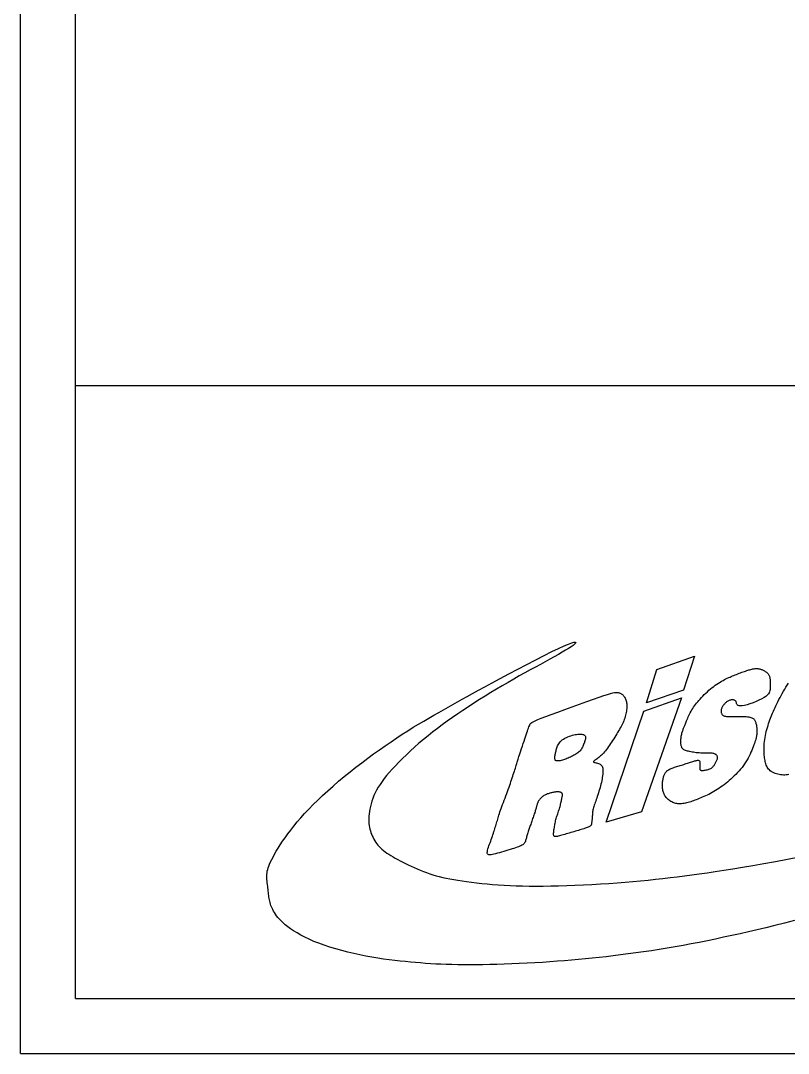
# Model space of a CAD drawing. Extents: x 889 to 1176, y 251 to 455.
# Drawn here: x 889.07 to 906.59, y 251.2 to 274.77 of the extents above; entities that cross this region are included whole.
import ezdxf

# ---------------------------------------------------------------- set-up
doc = ezdxf.new("R2010")
doc.units = 0
doc.layers.add('圖框層', color=7, linetype='CONTINUOUS')
doc.layers.add('輪廓線層', color=7, linetype='CONTINUOUS')

msp = doc.modelspace()

# ---------------------------------------------------------------- linework, layer by layer
at = {"layer": '圖框層', "color": 7}
for p, q in [((889.071, 251.195), (889.071, 455.164)), ((890.321, 252.445), (890.321, 453.914)), ((890.321, 266.445), (1174.821, 266.445)), ((890.321, 252.445), (1174.821, 252.445)), ((889.071, 251.195), (1176.071, 251.195))]:
    msp.add_line(p, q, dxfattribs=at)
at = {"layer": '輪廓線層', "color": 1}
msp.add_lwpolyline([(906.731, 254.226), (906.502, 254.168), (906.285, 254.114), (906.076, 254.063), (905.876, 254.016), (905.681, 253.97), (905.489, 253.927), (905.3, 253.885), (905.113, 253.844), (904.927, 253.804), (904.742, 253.766), (904.559, 253.729), (904.375, 253.694), (904.193, 253.66), (904.01, 253.627), (903.827, 253.596), (903.645, 253.567), (903.464, 253.539), (903.284, 253.512), (903.107, 253.487), (902.933, 253.464), (902.761, 253.441), (902.594, 253.421), (902.431, 253.401), (902.272, 253.383), (902.115, 253.366), (901.958, 253.35), (901.802, 253.335), (901.644, 253.321), (901.483, 253.308), (901.319, 253.296), (901.15, 253.284), (900.978, 253.273), (900.803, 253.262), (900.627, 253.253), (900.451, 253.244), (900.277, 253.237), (900.105, 253.23), (899.938, 253.225), (899.776, 253.221), (899.619, 253.218), (899.468, 253.216), (899.322, 253.215), (899.18, 253.215), (899.044, 253.217), (898.912, 253.22), (898.785, 253.223), (898.663, 253.228), (898.544, 253.234), (898.428, 253.241), (898.313, 253.249), (898.199, 253.258), (898.085, 253.268), (897.969, 253.278), (897.852, 253.29), (897.731, 253.303), (897.607, 253.317), (897.481, 253.332), (897.352, 253.349), (897.22, 253.369), (897.087, 253.39), (896.951, 253.414), (896.814, 253.442), (896.675, 253.472), (896.536, 253.505), (896.398, 253.541), (896.262, 253.579), (896.129, 253.62), (896.001, 253.662), (895.879, 253.707), (895.763, 253.752), (895.655, 253.799), (895.555, 253.847), (895.463, 253.895), (895.378, 253.944), (895.301, 253.992), (895.23, 254.04), (895.167, 254.086), (895.11, 254.132), (895.059, 254.175), (895.014, 254.218), (894.975, 254.258), (894.941, 254.298), (894.91, 254.336), (894.884, 254.372), (894.861, 254.408), (894.841, 254.443), (894.823, 254.476), (894.807, 254.509), (894.794, 254.542), (894.782, 254.574), (894.771, 254.605), (894.762, 254.637), (894.755, 254.668), (894.748, 254.7), (894.742, 254.732), (894.737, 254.764), (894.733, 254.797), (894.729, 254.83), (894.725, 254.864), (894.722, 254.899), (894.718, 254.934), (894.713, 254.971), (894.709, 255.008), (894.704, 255.047), (894.699, 255.085), (894.695, 255.124), (894.692, 255.163), (894.69, 255.202), (894.689, 255.241), (894.691, 255.279), (894.694, 255.316), (894.7, 255.353), (894.708, 255.391), (894.72, 255.431), (894.735, 255.472), (894.753, 255.517), (894.775, 255.565), (894.801, 255.618), (894.831, 255.677), (894.866, 255.74), (894.905, 255.808), (894.948, 255.88), (894.996, 255.956), (895.049, 256.036), (895.106, 256.119), (895.167, 256.204), (895.234, 256.293), (895.305, 256.384), (895.382, 256.478), (895.464, 256.573), (895.552, 256.671), (895.645, 256.771), (895.744, 256.874), (895.85, 256.978), (895.962, 257.084), (896.079, 257.191), (896.202, 257.299), (896.328, 257.407), (896.457, 257.514), (896.589, 257.621), (896.723, 257.727), (896.857, 257.831), (896.991, 257.932), (897.125, 258.031), (897.259, 258.127), (897.391, 258.22), (897.523, 258.31), (897.652, 258.397), (897.78, 258.481), (897.906, 258.562), (898.029, 258.639), (898.15, 258.712), (898.269, 258.783), (898.385, 258.851), (898.499, 258.917), (898.611, 258.981), (898.72, 259.042), (898.827, 259.102), (898.932, 259.161), (899.037, 259.22), (899.146, 259.28), (899.26, 259.343), (899.383, 259.411), (899.518, 259.484), (899.667, 259.565), (899.833, 259.655), (900.016, 259.754), (900.214, 259.859), (900.419, 259.968), (900.626, 260.077), (900.828, 260.182), (901.02, 260.28), (901.195, 260.368), (901.348, 260.441), (901.473, 260.498), (901.572, 260.54), (901.646, 260.566), (901.698, 260.58), (901.728, 260.583), (901.74, 260.576), (901.734, 260.56), (901.713, 260.538), (901.679, 260.51), (901.633, 260.478), (901.575, 260.44), (901.507, 260.399), (901.429, 260.353), (901.343, 260.304), (901.25, 260.251), (901.149, 260.196), (901.043, 260.138), (900.932, 260.077), (900.817, 260.014), (900.697, 259.949), (900.575, 259.881), (900.449, 259.811), (900.322, 259.739), (900.193, 259.665), (900.063, 259.589), (899.933, 259.511), (899.802, 259.432), (899.672, 259.352), (899.543, 259.271), (899.415, 259.189), (899.289, 259.107), (899.165, 259.025), (899.044, 258.944), (898.925, 258.862), (898.808, 258.78), (898.694, 258.698), (898.583, 258.616), (898.474, 258.533), (898.367, 258.448), (898.262, 258.363), (898.16, 258.276), (898.061, 258.189), (897.965, 258.101), (897.873, 258.014), (897.785, 257.928), (897.701, 257.844), (897.623, 257.763), (897.551, 257.684), (897.484, 257.609), (897.423, 257.537), (897.368, 257.468), (897.318, 257.4), (897.272, 257.335), (897.232, 257.271), (897.195, 257.207), (897.163, 257.144), (897.134, 257.08), (897.109, 257.017), (897.087, 256.954), (897.068, 256.892), (897.053, 256.832), (897.04, 256.773), (897.03, 256.717), (897.023, 256.663), (897.018, 256.613), (897.015, 256.566), (897.015, 256.52), (897.017, 256.477), (897.02, 256.435), (897.026, 256.395), (897.033, 256.355), (897.042, 256.315), (897.053, 256.276), (897.065, 256.236), (897.079, 256.197), (897.095, 256.158), (897.112, 256.12), (897.131, 256.083), (897.151, 256.046), (897.174, 256.012), (897.198, 255.978), (897.224, 255.946), (897.253, 255.915), (897.283, 255.885), (897.316, 255.855), (897.351, 255.827), (897.389, 255.798), (897.43, 255.769), (897.473, 255.74), (897.52, 255.711), (897.569, 255.682), (897.621, 255.653), (897.675, 255.623), (897.732, 255.593), (897.792, 255.562), (897.853, 255.532), (897.917, 255.5), (897.984, 255.469), (898.051, 255.438), (898.12, 255.407), (898.191, 255.377), (898.262, 255.348), (898.334, 255.321), (898.406, 255.295), (898.478, 255.272), (898.551, 255.251), (898.625, 255.231), (898.702, 255.212), (898.782, 255.195), (898.865, 255.178), (898.953, 255.163), (899.046, 255.147), (899.145, 255.132), (899.249, 255.117), (899.359, 255.103), (899.473, 255.089), (899.592, 255.076), (899.715, 255.064), (899.842, 255.053), (899.971, 255.043), (900.104, 255.035), (900.241, 255.028), (900.381, 255.022), (900.527, 255.018), (900.678, 255.015), (900.834, 255.014), (900.998, 255.015), (901.169, 255.017), (901.347, 255.021), (901.532, 255.026), (901.721, 255.033), (901.914, 255.042), (902.108, 255.052), (902.301, 255.063), (902.493, 255.075), (902.681, 255.089), (902.864, 255.103), (903.043, 255.119), (903.217, 255.135), (903.389, 255.153), (903.558, 255.171), (903.725, 255.19), (903.89, 255.209), (904.055, 255.229), (904.22, 255.249), (904.387, 255.271), (904.559, 255.294), (904.736, 255.318), (904.921, 255.345), (905.117, 255.375), (905.324, 255.408), (905.546, 255.445), (905.783, 255.485), (906.034, 255.53), (906.297, 255.578), (906.569, 255.63), (906.848, 255.685)], dxfattribs=at)
at = {"layer": '輪廓線層', "color": 116}
for points in [[(903.588, 259.958), (904.448, 260.261), (904.194, 259.489), (903.353, 259.196)], [(905.119, 259.157), (905.108, 259.143), (905.099, 259.13), (905.09, 259.116), (905.082, 259.102), (905.075, 259.089), (905.069, 259.075), (905.064, 259.061), (905.06, 259.048), (905.057, 259.034), (905.056, 259.021), (905.055, 259.008), (905.056, 258.995), (905.058, 258.983), (905.061, 258.971), (905.065, 258.959), (905.07, 258.948), (905.076, 258.937), (905.083, 258.927), (905.092, 258.918), (905.104, 258.91), (905.118, 258.903), (905.136, 258.897), (905.157, 258.892), (905.182, 258.888), (905.212, 258.886), (905.246, 258.885), (905.283, 258.885), (905.323, 258.886), (905.363, 258.887), (905.405, 258.888), (905.446, 258.889), (905.487, 258.889), (905.526, 258.889), (905.563, 258.888), (905.598, 258.886), (905.631, 258.884), (905.662, 258.88), (905.69, 258.876), (905.715, 258.871), (905.737, 258.865), (905.757, 258.858), (905.774, 258.85), (905.788, 258.841), (905.8, 258.831), (905.811, 258.82), (905.82, 258.808), (905.827, 258.794), (905.834, 258.779), (905.841, 258.763), (905.847, 258.746), (905.852, 258.728), (905.857, 258.71), (905.861, 258.69), (905.864, 258.671), (905.867, 258.651), (905.869, 258.632), (905.871, 258.612), (905.872, 258.594), (905.873, 258.575), (905.873, 258.557), (905.872, 258.54), (905.872, 258.524), (905.871, 258.509), (905.87, 258.495), (905.87, 258.482), (905.869, 258.47), (905.867, 258.457), (905.865, 258.443), (905.862, 258.428), (905.858, 258.411), (905.853, 258.391), (905.847, 258.367), (905.838, 258.339), (905.828, 258.308), (905.817, 258.273), (905.804, 258.236), (905.789, 258.196), (905.773, 258.155), (905.756, 258.112), (905.737, 258.069), (905.716, 258.025), (905.695, 257.981), (905.672, 257.938), (905.647, 257.894), (905.621, 257.851), (905.593, 257.808), (905.564, 257.765), (905.533, 257.724), (905.5, 257.683), (905.466, 257.643), (905.43, 257.604), (905.394, 257.565), (905.357, 257.528), (905.318, 257.492), (905.28, 257.457), (905.241, 257.423), (905.202, 257.39), (905.162, 257.358), (905.123, 257.327), (905.084, 257.298), (905.044, 257.27), (905.005, 257.243), (904.966, 257.217), (904.927, 257.193), (904.888, 257.17), (904.849, 257.148), (904.811, 257.128), (904.773, 257.109), (904.735, 257.09), (904.698, 257.073), (904.661, 257.056), (904.626, 257.041), (904.591, 257.026), (904.557, 257.011), (904.523, 256.998), (904.49, 256.985), (904.457, 256.973), (904.425, 256.961), (904.394, 256.95), (904.363, 256.94), (904.332, 256.93), (904.301, 256.921), (904.27, 256.913), (904.241, 256.906), (904.211, 256.9), (904.182, 256.896), (904.154, 256.893), (904.126, 256.891), (904.099, 256.892), (904.072, 256.894), (904.047, 256.897), (904.022, 256.902), (903.997, 256.909), (903.974, 256.917), (903.951, 256.926), (903.929, 256.937), (903.907, 256.949), (903.887, 256.962), (903.867, 256.976), (903.849, 256.991), (903.831, 257.006), (903.815, 257.023), (903.8, 257.04), (903.787, 257.057), (903.774, 257.076), (903.763, 257.094), (903.754, 257.113), (903.746, 257.133), (903.739, 257.154), (903.733, 257.175), (903.728, 257.197), (903.724, 257.22), (903.721, 257.244), (903.719, 257.269), (903.719, 257.294), (903.718, 257.319), (903.719, 257.343), (903.72, 257.368), (903.722, 257.392), (903.725, 257.414), (903.727, 257.436), (903.731, 257.457), (903.735, 257.476), (903.739, 257.495), (903.744, 257.512), (903.75, 257.529), (903.756, 257.546), (903.762, 257.561), (903.769, 257.576), (903.777, 257.59), (903.786, 257.604), (903.796, 257.618), (903.808, 257.63), (903.821, 257.643), (903.836, 257.655), (903.852, 257.666), (903.871, 257.677), (903.892, 257.688), (903.914, 257.698), (903.938, 257.707), (903.963, 257.717), (903.989, 257.726), (904.015, 257.735), (904.042, 257.744), (904.069, 257.753), (904.097, 257.761), (904.124, 257.769), (904.151, 257.778), (904.179, 257.786), (904.206, 257.794), (904.233, 257.803), (904.259, 257.811), (904.286, 257.819), (904.312, 257.828), (904.337, 257.836), (904.361, 257.844), (904.385, 257.852), (904.408, 257.859), (904.43, 257.866), (904.451, 257.872), (904.471, 257.877), (904.489, 257.881), (904.505, 257.884), (904.521, 257.886), (904.534, 257.886), (904.545, 257.883), (904.555, 257.879), (904.562, 257.871), (904.567, 257.861), (904.571, 257.849), (904.573, 257.835), (904.573, 257.82), (904.573, 257.804), (904.571, 257.787), (904.57, 257.771), (904.569, 257.756), (904.568, 257.741), (904.567, 257.728), (904.567, 257.716), (904.568, 257.705), (904.569, 257.695), (904.571, 257.686), (904.574, 257.678), (904.578, 257.672), (904.582, 257.666), (904.588, 257.662), (904.594, 257.658), (904.603, 257.656), (904.613, 257.654), (904.624, 257.654), (904.638, 257.654), (904.654, 257.656), (904.672, 257.658), (904.693, 257.661), (904.714, 257.665), (904.736, 257.671), (904.758, 257.677), (904.779, 257.684), (904.8, 257.692), (904.818, 257.701), (904.835, 257.71), (904.85, 257.721), (904.863, 257.732), (904.874, 257.745), (904.885, 257.757), (904.895, 257.771), (904.904, 257.784), (904.913, 257.799), (904.922, 257.813), (904.931, 257.828), (904.939, 257.843), (904.947, 257.858), (904.954, 257.873), (904.961, 257.888), (904.966, 257.903), (904.97, 257.916), (904.972, 257.93), (904.973, 257.943), (904.973, 257.955), (904.971, 257.967), (904.968, 257.978), (904.963, 257.988), (904.957, 257.997), (904.95, 258.006), (904.941, 258.015), (904.931, 258.022), (904.919, 258.029), (904.906, 258.035), (904.89, 258.04), (904.873, 258.044), (904.853, 258.047), (904.832, 258.049), (904.807, 258.05), (904.781, 258.051), (904.753, 258.051), (904.723, 258.05), (904.692, 258.05), (904.659, 258.05), (904.626, 258.05), (904.592, 258.052), (904.558, 258.054), (904.524, 258.056), (904.49, 258.06), (904.457, 258.064), (904.425, 258.069), (904.394, 258.074), (904.364, 258.079), (904.336, 258.085), (904.31, 258.091), (904.286, 258.097), (904.264, 258.103), (904.244, 258.11), (904.226, 258.118), (904.209, 258.126), (904.195, 258.136), (904.183, 258.146), (904.172, 258.158), (904.163, 258.172), (904.156, 258.186), (904.151, 258.202), (904.146, 258.218), (904.143, 258.237), (904.14, 258.256), (904.139, 258.276), (904.138, 258.298), (904.138, 258.321), (904.139, 258.344), (904.14, 258.368), (904.142, 258.392), (904.144, 258.415), (904.148, 258.439), (904.152, 258.462), (904.156, 258.484), (904.162, 258.505), (904.168, 258.526), (904.174, 258.545), (904.18, 258.564), (904.187, 258.582), (904.193, 258.6), (904.2, 258.617), (904.206, 258.634), (904.213, 258.65), (904.219, 258.667), (904.226, 258.684), (904.233, 258.702), (904.241, 258.721), (904.25, 258.742), (904.259, 258.765), (904.269, 258.791), (904.281, 258.818), (904.293, 258.848), (904.307, 258.878), (904.321, 258.909), (904.337, 258.941), (904.353, 258.973), (904.37, 259.005), (904.389, 259.036), (904.408, 259.066), (904.428, 259.097), (904.45, 259.127), (904.472, 259.157), (904.496, 259.188), (904.522, 259.219), (904.549, 259.251), (904.578, 259.284), (904.608, 259.318), (904.64, 259.352), (904.673, 259.386), (904.707, 259.42), (904.742, 259.453), (904.777, 259.486), (904.814, 259.517), (904.85, 259.547), (904.887, 259.575), (904.924, 259.602), (904.961, 259.627), (904.997, 259.65), (905.033, 259.672), (905.068, 259.693), (905.102, 259.712), (905.135, 259.73), (905.167, 259.746), (905.198, 259.761), (905.229, 259.775), (905.259, 259.788), (905.289, 259.801), (905.319, 259.813), (905.349, 259.825), (905.379, 259.838), (905.41, 259.849), (905.44, 259.861), (905.47, 259.873), (905.5, 259.884), (905.53, 259.895), (905.559, 259.905), (905.587, 259.915), (905.614, 259.924), (905.64, 259.933), (905.666, 259.941), (905.69, 259.948), (905.713, 259.955), (905.735, 259.961), (905.756, 259.966), (905.776, 259.971), (905.795, 259.974), (905.813, 259.977), (905.83, 259.979), (905.847, 259.98), (905.862, 259.981), (905.878, 259.98), (905.893, 259.979), (905.908, 259.977), (905.923, 259.975), (905.938, 259.971), (905.953, 259.967), (905.969, 259.962), (905.984, 259.956), (905.999, 259.95), (906.015, 259.943), (906.03, 259.935), (906.045, 259.926), (906.061, 259.916), (906.076, 259.906), (906.09, 259.895), (906.104, 259.884), (906.116, 259.872), (906.128, 259.86), (906.138, 259.847), (906.146, 259.833), (906.154, 259.819), (906.159, 259.805), (906.164, 259.79), (906.168, 259.773), (906.171, 259.756), (906.173, 259.738), (906.175, 259.718), (906.176, 259.697), (906.177, 259.675), (906.178, 259.653), (906.178, 259.629), (906.178, 259.604), (906.177, 259.58), (906.176, 259.554), (906.175, 259.529), (906.173, 259.504), (906.169, 259.479), (906.162, 259.453), (906.151, 259.427), (906.134, 259.401), (906.11, 259.374), (906.077, 259.346), (906.035, 259.317), (905.982, 259.287), (905.92, 259.258), (905.854, 259.228), (905.784, 259.201), (905.715, 259.177), (905.649, 259.156), (905.589, 259.14), (905.538, 259.13), (905.497, 259.126), (905.467, 259.128), (905.445, 259.134), (905.43, 259.144), (905.42, 259.157), (905.414, 259.171), (905.41, 259.186), (905.407, 259.2), (905.402, 259.213), (905.396, 259.225), (905.389, 259.235), (905.381, 259.243), (905.372, 259.251), (905.362, 259.256), (905.351, 259.261), (905.339, 259.264), (905.327, 259.266), (905.313, 259.267), (905.299, 259.267), (905.284, 259.265), (905.269, 259.262), (905.254, 259.258), (905.239, 259.252), (905.224, 259.246), (905.209, 259.237), (905.195, 259.228), (905.181, 259.218), (905.168, 259.207), (905.154, 259.195), (905.142, 259.183), (905.13, 259.17)], [(902.314, 257.784), (902.328, 257.77), (902.339, 257.752), (902.348, 257.732), (902.354, 257.71), (902.357, 257.685), (902.359, 257.659), (902.359, 257.63), (902.357, 257.599), (902.354, 257.567), (902.35, 257.533), (902.345, 257.497), (902.339, 257.46), (902.332, 257.422), (902.323, 257.383), (902.314, 257.343), (902.304, 257.303), (902.293, 257.262), (902.281, 257.221), (902.269, 257.181), (902.256, 257.14), (902.243, 257.101), (902.23, 257.062), (902.218, 257.025), (902.205, 256.989), (902.194, 256.955), (902.182, 256.923), (902.172, 256.892), (902.162, 256.863), (902.153, 256.835), (902.145, 256.807), (902.138, 256.781), (902.132, 256.755), (902.128, 256.73), (902.124, 256.706), (902.122, 256.682), (902.12, 256.658), (902.118, 256.636), (902.117, 256.614), (902.116, 256.593), (902.114, 256.572), (902.113, 256.553), (902.111, 256.534), (902.109, 256.517), (902.108, 256.5), (902.106, 256.485), (902.104, 256.47), (902.102, 256.457), (902.1, 256.445), (902.098, 256.434), (902.097, 256.424), (902.094, 256.415), (902.09, 256.407), (902.085, 256.399), (902.078, 256.391), (902.069, 256.384), (902.056, 256.376), (902.041, 256.368), (902.022, 256.36), (902.001, 256.351), (901.978, 256.342), (901.952, 256.333), (901.924, 256.324), (901.895, 256.315), (901.864, 256.305), (901.832, 256.295), (901.799, 256.285), (901.766, 256.275), (901.731, 256.265), (901.697, 256.255), (901.661, 256.245), (901.626, 256.234), (901.591, 256.224), (901.556, 256.214), (901.521, 256.204), (901.487, 256.194), (901.454, 256.185), (901.423, 256.176), (901.393, 256.168), (901.366, 256.161), (901.341, 256.155), (901.319, 256.15), (901.299, 256.147), (901.283, 256.145), (901.269, 256.145), (901.257, 256.147), (901.248, 256.153), (901.241, 256.161), (901.236, 256.172), (901.233, 256.187), (901.232, 256.205), (901.233, 256.226), (901.235, 256.248), (901.238, 256.273), (901.242, 256.298), (901.246, 256.324), (901.251, 256.351), (901.255, 256.377), (901.259, 256.403), (901.264, 256.428), (901.269, 256.454), (901.274, 256.48), (901.28, 256.506), (901.286, 256.532), (901.294, 256.558), (901.301, 256.585), (901.31, 256.612), (901.319, 256.639), (901.328, 256.666), (901.338, 256.694), (901.347, 256.721), (901.356, 256.749), (901.365, 256.777), (901.373, 256.805), (901.38, 256.833), (901.387, 256.86), (901.393, 256.887), (901.399, 256.913), (901.405, 256.938), (901.41, 256.963), (901.415, 256.985), (901.42, 257.007), (901.424, 257.027), (901.428, 257.045), (901.431, 257.062), (901.434, 257.077), (901.435, 257.091), (901.435, 257.104), (901.434, 257.115), (901.432, 257.124), (901.428, 257.132), (901.423, 257.139), (901.416, 257.145), (901.409, 257.149), (901.401, 257.153), (901.392, 257.156), (901.382, 257.159), (901.372, 257.161), (901.361, 257.163), (901.35, 257.164), (901.338, 257.165), (901.326, 257.165), (901.313, 257.165), (901.299, 257.164), (901.285, 257.163), (901.27, 257.161), (901.255, 257.159), (901.239, 257.156), (901.222, 257.153), (901.205, 257.149), (901.187, 257.145), (901.169, 257.14), (901.15, 257.135), (901.131, 257.13), (901.111, 257.124), (901.091, 257.117), (901.071, 257.109), (901.051, 257.101), (901.031, 257.092), (901.013, 257.082), (900.995, 257.071), (900.977, 257.058), (900.961, 257.045), (900.946, 257.031), (900.933, 257.016), (900.92, 257.001), (900.908, 256.986), (900.898, 256.972), (900.889, 256.957), (900.882, 256.943), (900.875, 256.93), (900.87, 256.917), (900.865, 256.904), (900.861, 256.891), (900.857, 256.878), (900.853, 256.865), (900.85, 256.851), (900.846, 256.837), (900.842, 256.822), (900.838, 256.806), (900.834, 256.79), (900.828, 256.772), (900.823, 256.753), (900.816, 256.732), (900.809, 256.71), (900.802, 256.687), (900.793, 256.662), (900.784, 256.635), (900.774, 256.608), (900.765, 256.581), (900.755, 256.554), (900.745, 256.526), (900.736, 256.5), (900.727, 256.474), (900.718, 256.449), (900.71, 256.424), (900.701, 256.4), (900.693, 256.376), (900.685, 256.353), (900.678, 256.329), (900.67, 256.305), (900.662, 256.281), (900.654, 256.257), (900.646, 256.233), (900.639, 256.209), (900.632, 256.185), (900.625, 256.161), (900.618, 256.139), (900.612, 256.117), (900.607, 256.095), (900.601, 256.075), (900.595, 256.055), (900.589, 256.037), (900.581, 256.019), (900.572, 256.003), (900.561, 255.987), (900.547, 255.972), (900.531, 255.959), (900.511, 255.946), (900.489, 255.934), (900.463, 255.922), (900.434, 255.911), (900.402, 255.899), (900.366, 255.887), (900.327, 255.874), (900.284, 255.861), (900.239, 255.847), (900.191, 255.833), (900.143, 255.818), (900.094, 255.804), (900.046, 255.79), (899.999, 255.777), (899.954, 255.764), (899.911, 255.753), (899.872, 255.743), (899.837, 255.736), (899.805, 255.731), (899.778, 255.729), (899.756, 255.731), (899.738, 255.736), (899.726, 255.747), (899.719, 255.763), (899.718, 255.783), (899.721, 255.807), (899.727, 255.835), (899.736, 255.866), (899.747, 255.899), (899.759, 255.933), (899.773, 255.969), (899.786, 256.005), (899.799, 256.042), (899.811, 256.078), (899.824, 256.115), (899.836, 256.152), (899.848, 256.188), (899.86, 256.223), (899.871, 256.258), (899.882, 256.292), (899.893, 256.325), (899.903, 256.358), (899.913, 256.39), (899.922, 256.421), (899.932, 256.452), (899.941, 256.482), (899.95, 256.512), (899.959, 256.543), (899.968, 256.573), (899.978, 256.604), (899.987, 256.636), (899.998, 256.67), (900.01, 256.706), (900.023, 256.744), (900.037, 256.785), (900.053, 256.828), (900.07, 256.875), (900.088, 256.923), (900.107, 256.973), (900.126, 257.024), (900.145, 257.075), (900.164, 257.126), (900.182, 257.175), (900.2, 257.223), (900.216, 257.27), (900.232, 257.315), (900.246, 257.359), (900.261, 257.402), (900.275, 257.443), (900.288, 257.484), (900.301, 257.523), (900.314, 257.562), (900.326, 257.599), (900.338, 257.635), (900.349, 257.67), (900.36, 257.703), (900.37, 257.735), (900.38, 257.764), (900.388, 257.791), (900.396, 257.816), (900.403, 257.84), (900.409, 257.864), (900.417, 257.888), (900.424, 257.914), (900.433, 257.943), (900.443, 257.976), (900.456, 258.014), (900.47, 258.057), (900.486, 258.106), (900.503, 258.157), (900.521, 258.211), (900.54, 258.266), (900.558, 258.32), (900.576, 258.374), (900.593, 258.424), (900.608, 258.471), (900.622, 258.514), (900.635, 258.554), (900.647, 258.589), (900.659, 258.622), (900.669, 258.65), (900.68, 258.675), (900.69, 258.697), (900.701, 258.716), (900.715, 258.733), (900.736, 258.749), (900.766, 258.767), (900.81, 258.788), (900.87, 258.814), (900.95, 258.845), (901.054, 258.885), (901.181, 258.933), (901.329, 258.987), (901.49, 259.046), (901.659, 259.108), (901.827, 259.169), (901.99, 259.227), (902.141, 259.28), (902.272, 259.326), (902.38, 259.362), (902.466, 259.39), (902.533, 259.41), (902.584, 259.424), (902.622, 259.432), (902.65, 259.436), (902.671, 259.437), (902.688, 259.436), (902.705, 259.434), (902.72, 259.43), (902.736, 259.426), (902.75, 259.421), (902.765, 259.414), (902.779, 259.406), (902.792, 259.396), (902.806, 259.385), (902.819, 259.372), (902.831, 259.357), (902.843, 259.341), (902.855, 259.324), (902.865, 259.305), (902.875, 259.286), (902.883, 259.265), (902.89, 259.244), (902.896, 259.221), (902.9, 259.198), (902.903, 259.174), (902.904, 259.15), (902.905, 259.124), (902.904, 259.097), (902.902, 259.07), (902.899, 259.041), (902.894, 259.011), (902.889, 258.98), (902.883, 258.948), (902.875, 258.916), (902.866, 258.883), (902.856, 258.851), (902.845, 258.818), (902.833, 258.786), (902.82, 258.753), (902.805, 258.721), (902.789, 258.689), (902.772, 258.657), (902.755, 258.625), (902.736, 258.592), (902.716, 258.558), (902.695, 258.523), (902.674, 258.487), (902.651, 258.451), (902.628, 258.414), (902.605, 258.376), (902.581, 258.339), (902.558, 258.302), (902.534, 258.266), (902.51, 258.231), (902.486, 258.198), (902.463, 258.165), (902.44, 258.135), (902.417, 258.105), (902.394, 258.078), (902.372, 258.052), (902.349, 258.028), (902.327, 258.005), (902.305, 257.985), (902.284, 257.966), (902.263, 257.949), (902.243, 257.934), (902.224, 257.92), (902.207, 257.908), (902.191, 257.896), (902.178, 257.886), (902.166, 257.878), (902.156, 257.87), (902.15, 257.863), (902.146, 257.857), (902.145, 257.852), (902.147, 257.847), (902.154, 257.843), (902.164, 257.839), (902.178, 257.835), (902.195, 257.831), (902.215, 257.827), (902.235, 257.821), (902.257, 257.815), (902.278, 257.807), (902.297, 257.797)], [(903.295, 259.011), (904.155, 259.314), (903.236, 256.706), (902.434, 256.471)], [(901.67, 257.987), (901.644, 257.974), (901.618, 257.961), (901.592, 257.949), (901.565, 257.937), (901.538, 257.926), (901.512, 257.915), (901.485, 257.906), (901.459, 257.897), (901.433, 257.889), (901.408, 257.882), (901.383, 257.877), (901.361, 257.873), (901.34, 257.871), (901.321, 257.871), (901.304, 257.873), (901.291, 257.877), (901.28, 257.884), (901.272, 257.893), (901.266, 257.904), (901.263, 257.917), (901.261, 257.932), (901.261, 257.948), (901.262, 257.965), (901.264, 257.983), (901.267, 258.001), (901.27, 258.02), (901.274, 258.04), (901.278, 258.06), (901.283, 258.081), (901.289, 258.102), (901.295, 258.124), (901.301, 258.147), (901.308, 258.17), (901.316, 258.193), (901.325, 258.217), (901.336, 258.24), (901.349, 258.263), (901.365, 258.286), (901.383, 258.308), (901.405, 258.33), (901.431, 258.351), (901.46, 258.37), (901.492, 258.389), (901.525, 258.406), (901.559, 258.421), (901.595, 258.435), (901.629, 258.448), (901.664, 258.458), (901.696, 258.467), (901.728, 258.474), (901.757, 258.479), (901.785, 258.482), (901.812, 258.484), (901.836, 258.485), (901.858, 258.484), (901.878, 258.482), (901.897, 258.479), (901.913, 258.475), (901.926, 258.469), (901.938, 258.462), (901.948, 258.454), (901.955, 258.444), (901.96, 258.433), (901.963, 258.419), (901.964, 258.404), (901.962, 258.388), (901.959, 258.37), (901.955, 258.35), (901.949, 258.33), (901.942, 258.309), (901.935, 258.288), (901.927, 258.267), (901.919, 258.246), (901.91, 258.224), (901.901, 258.203), (901.891, 258.183), (901.879, 258.163), (901.867, 258.143), (901.854, 258.124), (901.839, 258.106), (901.822, 258.089), (901.804, 258.073), (901.784, 258.057), (901.763, 258.042), (901.741, 258.028), (901.718, 258.014), (901.694, 258.001)]]:
    msp.add_lwpolyline(points, close=True, dxfattribs=at)
msp.add_lwpolyline([(906.603, 257.559), (906.572, 257.555), (906.541, 257.552), (906.509, 257.55), (906.478, 257.55), (906.446, 257.552), (906.414, 257.555), (906.382, 257.56), (906.349, 257.567), (906.317, 257.577), (906.286, 257.587), (906.256, 257.6), (906.228, 257.614), (906.202, 257.63), (906.178, 257.647), (906.157, 257.665), (906.139, 257.685), (906.123, 257.706), (906.11, 257.729), (906.098, 257.752), (906.088, 257.777), (906.079, 257.802), (906.071, 257.828), (906.064, 257.855), (906.058, 257.883), (906.052, 257.912), (906.048, 257.942), (906.044, 257.973), (906.04, 258.005), (906.038, 258.039), (906.036, 258.074), (906.035, 258.111), (906.035, 258.15), (906.036, 258.19), (906.038, 258.231), (906.041, 258.273), (906.046, 258.316), (906.051, 258.361), (906.058, 258.406), (906.067, 258.451), (906.077, 258.497), (906.088, 258.543), (906.1, 258.589), (906.113, 258.635), (906.127, 258.68), (906.141, 258.723), (906.155, 258.766), (906.169, 258.807), (906.184, 258.847), (906.199, 258.886), (906.215, 258.926), (906.231, 258.965), (906.249, 259.005), (906.267, 259.045), (906.286, 259.088), (906.307, 259.132), (906.329, 259.177), (906.352, 259.224), (906.376, 259.271), (906.401, 259.319), (906.426, 259.367), (906.453, 259.415), (906.479, 259.462), (906.507, 259.508), (906.535, 259.554), (906.565, 259.6), (906.596, 259.647)], dxfattribs=at)

doc.saveas('drawing.dxf')
